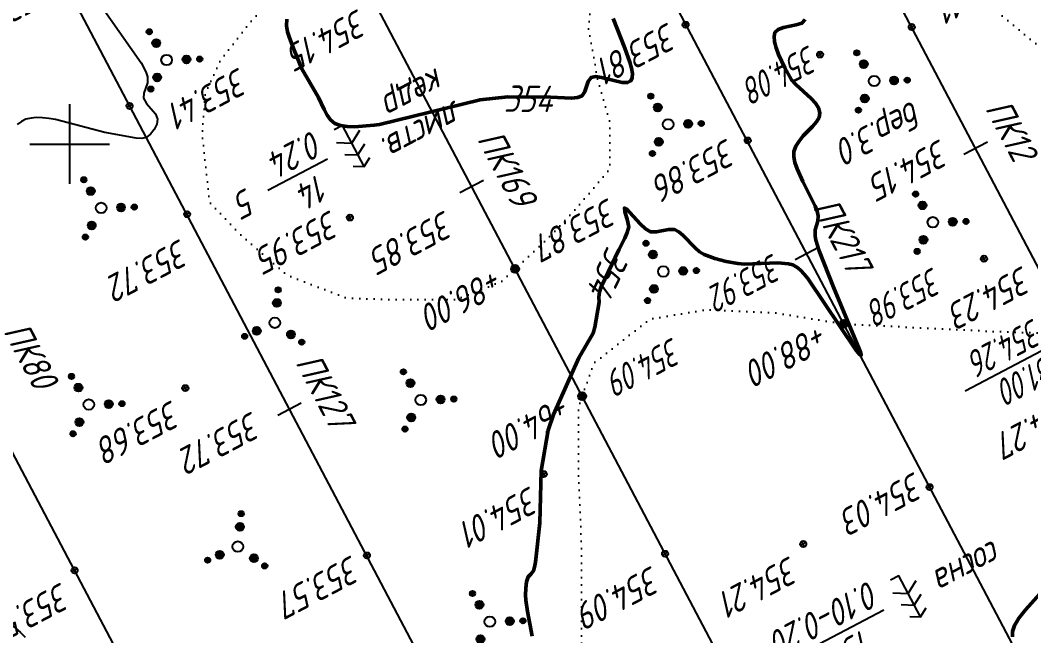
# Model space of a CAD drawing. Extents: x 1516777 to 1518423, y 2190420 to 2191479.
# Drawn here: x 1516992.5 to 1517145.1, y 2191125.7 to 2191218.7 of the extents above; entities that cross this region are included whole.
import ezdxf
from ezdxf.enums import TextEntityAlignment as Align

# ---------------------------------------------------------------- set-up
doc = ezdxf.new("R2010")
doc.units = 0
doc.linetypes.add('ИИDot', pattern=[1, 0, -1])
for name, color, linetype, lineweight in [('ИИ_ГЕОПУНКТ_025', 7, 'Continuous', 25), ('ИИ_ГЕОСЕТКА_025', 3, 'Continuous', 25), ('ИИ_КОНТУР_025', 7, 'ИИDot', 25), ('ИИ_ОТМЕТКА_025', 7, 'Continuous', 25), ('ИИ_ПИКЕТАЖ_025', 7, 'Continuous', 25), ('ИИ_РАЗМЕР_025', 7, 'Continuous', 25), ('ИИ_РЕЛЬЕФ_025', 34, 'Continuous', 25), ('ИИ_РЕЛЬЕФ_050', 34, 'Continuous', 50), ('ИИ_ТЕКСТ_025', 7, 'Continuous', 25), ('ИИ_ТРАССА_ТРУБ_025', 7, 'Continuous', 25), ('ИИ_УГОДЬЯ_025', 7, 'Continuous', 25)]:
    doc.layers.add(name, color=color, linetype=linetype, lineweight=lineweight)
doc.styles.add('VNIPISIMPLEXCUR', font='simplex.shx', dxfattribs={"width": 0.8, "oblique": 15})
doc.dimstyles.new('ИИ-2000-м-dm$2', dxfattribs={"dimscale": 2, "dimtxt": 2.5, "dimasz": 2.5, "dimexe": 1.25, "dimexo": 0, "dimgap": 1, "dimtad": 2, "dimtoh": 1, "dimzin": 1, "dimdsep": 46, "dimtxsty": 'VNIPISIMPLEXCUR', "dimcen": 2.5, "dimaunit": 1, "dimazin": 0, "dimtfac": 1, "dimtmove": 1, "dimatfit": 2, "dimfxl": 1, "dimarcsym": 0})

# ---------------------------------------------------------------- blocks, each defined once
blk = doc.blocks.new('PICKET')
at = {"color": 0, "linetype": 'Continuous', "lineweight": 25}
for p, q in [((-0.2299999999999898, 0), (0.2299999999999898, 0)), ((0, 0.2299999999999898), (0, -0.2299999999999898))]:
    blk.add_line(p, q, dxfattribs=at)
blk.add_circle((0, 0), 0.23, dxfattribs=at)
at = {"color": 0, "linetype": 'Continuous', "style": 'VNIPISIMPLEXCUR', "oblique": 15, "width": 0.8}
blk.add_attdef('OTMETKA', (1.25, 0.3000000000000114), '', height=2, dxfattribs=at)
at = {"color": 8, "linetype": 'Continuous', "style": 'VNIPISIMPLEXCUR', "oblique": 15, "width": 0.8, "flags": 1}
blk.add_attdef('NOMER', (1.25, -2.699999999999989), '', height=2, dxfattribs=at)
blk = doc.blocks.new('ИИ053952')
at = {"linetype": 'Continuous', "lineweight": 25}
h = blk.add_hatch(color=0, dxfattribs=at)
edge = h.paths.add_edge_path()
edge.add_arc((-1.308630616908658, 2.130137532763825), 0.2, 0, 360)
h = blk.add_hatch(color=0, dxfattribs=at)
edge = h.paths.add_edge_path()
edge.add_arc((-0.7851783701452177, 1.278082519658284), 0.3, 0, 360)
h = blk.add_hatch(color=0, dxfattribs=at)
edge = h.paths.add_edge_path()
edge.add_arc((1.499441115229502, 0.04094315521868452), 0.3, 0, 360)
h = blk.add_hatch(color=0, dxfattribs=at)
edge = h.paths.add_edge_path()
edge.add_arc((2.49906852538254, 0.06823859203112193), 0.2, 0, 360)
h = blk.add_hatch(color=0, dxfattribs=at)
edge = h.paths.add_edge_path()
edge.add_arc((-0.7142627450842838, -1.319025674876968), 0.3, 0, 360)
h = blk.add_hatch(color=0, dxfattribs=at)
edge = h.paths.add_edge_path()
edge.add_arc((-1.190437908473882, -2.198376124794947), 0.2, 0, 360)
at = {"color": 0, "linetype": 'Continuous', "lineweight": 25}
for centre, radius in [((-1.308630616908658, 2.130137532763825), 0.2), ((-0.7851783701452177, 1.278082519658284), 0.3), ((0, 0), 0.4), ((1.499441115229502, 0.04094315521868452), 0.3), ((2.49906852538254, 0.06823859203112193), 0.2), ((-0.7142627450842838, -1.319025674876968), 0.3), ((-1.190437908473882, -2.198376124794947), 0.2)]:
    blk.add_circle(centre, radius, dxfattribs=at)
blk = doc.blocks.new('ИИ053672А')
at = {"color": 0, "linetype": 'Continuous'}
for points in [[(0.6999999999999886, 3.095854811567278), (0, 3.5), (-0.6999999999999886, 3.095854811567278)], [(0, 3.5), (0, 0), (0.6999999999999886, 0)], [(0.8499999999999943, 2.009252271188814), (0, 2.5), (-0.8499999999999943, 2.009252271188814)], [(1, 0.9226497308103774), (0, 1.5), (-1, 0.9226497308103774)]]:
    blk.add_lwpolyline(points, dxfattribs=at)
at = {"color": 0, "linetype": 'Continuous', "style": 'VNIPISIMPLEXCUR', "oblique": 15, "width": 0.8}
blk.add_attdef('RACE1', text='', height=2, dxfattribs=at).set_placement((-2, 2.25), align=Align.RIGHT)
blk.add_attdef('HEIGHT', (2, 2.25), '', height=2, dxfattribs=at)
blk.add_attdef('DISTANCE', text='', height=2, dxfattribs=at).set_placement((8.5, 1.75), align=Align.MIDDLE_LEFT)
blk.add_attdef('RACE2', text='', height=2, dxfattribs=at).set_placement((-2, 1.25), align=Align.TOP_RIGHT)
blk.add_attdef('THICKNESS', text='', height=2, dxfattribs=at).set_placement((2, 1.25), align=Align.TOP_LEFT)
blk = doc.blocks.new('ИИ050052Р')
at = {"linetype": 'Continuous', "lineweight": 25}
h = blk.add_hatch(color=0, dxfattribs=at)
edge = h.paths.add_edge_path()
edge.add_arc((0, 0), 0.15, 0, 360)
at = {"color": 0, "linetype": 'Continuous', "lineweight": 25}
for radius in [0.75, 0.15]:
    blk.add_circle((0, 0), radius, dxfattribs=at)
at = {"color": 0, "linetype": 'Continuous', "style": 'VNIPISIMPLEXCUR', "oblique": 15, "width": 0.8}
for tag, p in [('CENTRE', (1.449999999999999, 0.6999999999999993)), ('HEIGHT', (1.449999999999999, -2.699999999999999))]:
    blk.add_attdef(tag, p, '', height=2, dxfattribs=at)
for tag, p in [('NUMBER', (-2, -1)), ('STATIONING', (-2, -4.399999999999999)), ('ALPHA', (-2, -7.799999999999999))]:
    blk.add_attdef(tag, text='', height=2, dxfattribs=at).set_placement(p, align=Align.RIGHT)
at = {"color": 253, "linetype": 'Continuous', "style": 'VNIPISIMPLEXCUR', "oblique": 15, "width": 0.8, "flags": 1}
blk.add_attdef('NOTE', text='', height=1.6, dxfattribs=at).set_placement((-2, -10.8), align=Align.RIGHT)
blk = doc.blocks.new('ИИ15001')
at = {"color": 0, "linetype": 'Continuous', "lineweight": 25}
blk.add_lwpolyline([(0, 1), (0, -1)], dxfattribs=at)
at = {"color": 0, "linetype": 'Continuous', "lineweight": 25, "style": 'VNIPISIMPLEXCUR', "oblique": 15, "width": 0.8}
blk.add_attdef('STATIONING', text='', height=2, dxfattribs=at).set_placement((0, 2), align=Align.CENTER)
at = {"color": 7, "linetype": 'Continuous', "lineweight": 25, "style": 'VNIPISIMPLEXCUR', "oblique": 15, "width": 0.8}
blk.add_attdef('HEIGHT', text='', height=2, dxfattribs=at).set_placement((0, -2), align=Align.TOP_CENTER)
blk = doc.blocks.new('ИИ15002')
at = {"linetype": 'Continuous', "lineweight": 25}
h = blk.add_hatch(color=0, dxfattribs=at)
edge = h.paths.add_edge_path()
edge.add_arc((0, 0), 0.3, 0, 360)
at = {"color": 0, "linetype": 'Continuous', "lineweight": 25}
blk.add_circle((0, 0), 0.3, dxfattribs=at)
at = {"color": 0, "linetype": 'Continuous', "style": 'VNIPISIMPLEXCUR', "oblique": 15, "width": 0.8}
blk.add_attdef('STATIONING', (1, 1.3), '', height=2, rotation=90, dxfattribs=at)
at = {"color": 7, "linetype": 'Continuous', "style": 'VNIPISIMPLEXCUR', "oblique": 15, "width": 0.8}
blk.add_attdef('HEIGHT', text='', height=2, dxfattribs=at).set_placement((0, -1.3), align=Align.TOP_CENTER)
blk = doc.blocks.new('ИИ05012')
at = {"color": 0, "linetype": 'Continuous', "lineweight": 25, "flags": 128}
for points in [[(0, 3), (0, -3)], [(-3, 0), (3, 0)]]:
    blk.add_lwpolyline(points, dxfattribs=at)
blk = doc.blocks.new('*D37')
at = {"layer": 'Defpoints', "color": 0, "transparency": 16777216}
for p in [(1516997.989117689, 2191462.818703343), (1518374.712982949, 2191103.606966416), (1517445.628366238, 2190623.90094925), (1517459.225933273, 2190587.383062673), (1517312.459169507, 2190543.969234263)]:
    blk.add_point(p, dxfattribs=at)
at = {"layer": 'ИИ_РАЗМЕР_025', "color": 0, "lineweight": -2, "transparency": 16777216}
for p, q in [((1517451.907036027, 2190631.639775507), (1517459.401615177, 2190635.588219115)), ((1517448.197307658, 2190623.461034629), (1517451.907036027, 2190631.639775507))]:
    blk.add_line(p, q, dxfattribs=at)
blk.add_arc((1517445.242116811, 2190613.924593856), 9.983829704201575, 50.89385693901729, 94.67139351845833, dxfattribs=at)
at = {"layer": 'ИИ_РАЗМЕР_025', "color": 0, "transparency": 16777216}
for points in [[(1517444.615323773, 2190623.235151891), (1517444.242725695, 2190624.515366111), (1517440.588382073, 2190622.757464767)], [(1517452.055120985, 2190622.094429455), (1517451.023893696, 2190621.249238318), (1517454.075080751, 2190618.578152021)]]:
    blk.add_solid(points, dxfattribs=at)
at = {"layer": 'ИИ_РАЗМЕР_025', "color": 0, "transparency": 16777216, "insert": (1517457.495017702, 2190631.192871004), "char_height": 4, "attachment_point": 5, "rotation": 207.7820525492964, "style": 'VNIPISIMPLEXCUR'}
blk.add_mtext('90%%d', dxfattribs=at)
blk = doc.blocks.new('*D41')
at = {"layer": 'Defpoints', "color": 0, "transparency": 16777216}
for p in [(1516997.989117689, 2191462.818703344), (1517637.120000001, 2190760.280000001), (1517426.97725757, 2190659.787019481), (1517400.060000001, 2190635.390000002), (1517459.225933274, 2190587.383062673)]:
    blk.add_point(p, dxfattribs=at)
at = {"layer": 'ИИ_РАЗМЕР_025', "color": 0, "lineweight": -2, "transparency": 16777216}
for p, q in [((1517435.444876214, 2190666.613791598), (1517442.939455364, 2190670.562235205)), ((1517429.662762871, 2190659.327133873), (1517435.444876214, 2190666.613791598))]:
    blk.add_line(p, q, dxfattribs=at)
blk.add_arc((1517426.573453644, 2190649.358047016), 10.43678706616949, 49.87737842475941, 95.68736587672011, dxfattribs=at)
at = {"layer": 'ИИ_РАЗМЕР_025', "color": 0, "transparency": 16777216}
for points in [[(1517425.731131447, 2190659.105028199), (1517425.347197743, 2190660.38188868), (1517421.708583151, 2190658.591657327)], [(1517433.818530038, 2190657.756716947), (1517432.779842502, 2190656.920710978), (1517435.807204177, 2190654.222651353)]]:
    blk.add_solid(points, dxfattribs=at)
at = {"layer": 'ИИ_РАЗМЕР_025', "color": 0, "transparency": 16777216, "insert": (1517441.03285789, 2190666.166887095), "char_height": 4, "attachment_point": 5, "rotation": 207.7820525492964, "style": 'VNIPISIMPLEXCUR'}
blk.add_mtext('90%%d', dxfattribs=at)
blk = doc.blocks.new('*D60')
at = {"layer": 'Defpoints', "color": 0, "transparency": 16777216}
for p in [(1516865.230252395, 2191392.858784392), (1517280.222034422, 2190589.822203819), (1517301.190000001, 2190586.890000002), (1517251.660000001, 2190560.750000001), (1517312.459169507, 2190543.969234264)]:
    blk.add_point(p, dxfattribs=at)
at = {"layer": 'ИИ_РАЗМЕР_025', "color": 0, "lineweight": -2, "transparency": 16777216}
for p, q in [((1517270.290098899, 2190593.090684559), (1517259.154851602, 2190587.224191574)), ((1517278.662324076, 2190586.431266201), (1517270.290098899, 2190593.090684559))]:
    blk.add_line(p, q, dxfattribs=at)
blk.add_arc((1517292.314569828, 2190582.205894515), 14.29117139924752, 133.8715581521918, 191.7338368034849, dxfattribs=at)
at = {"layer": 'ИИ_РАЗМЕР_025', "color": 0, "transparency": 16777216}
for points in [[(1517282.019933694, 2190593.048858519), (1517282.800383108, 2190591.967805103), (1517285.653318652, 2190594.849680053)], [(1517278.949380926, 2190579.525153406), (1517277.694704548, 2190579.073971664), (1517279.675587963, 2190575.535533401)]]:
    blk.add_solid(points, dxfattribs=at)
at = {"layer": 'ИИ_РАЗМЕР_025', "color": 0, "transparency": 16777216, "insert": (1517265.856005862, 2190586.933163364), "char_height": 4, "attachment_point": 5, "rotation": 207.7820525492964, "style": 'VNIPISIMPLEXCUR'}
blk.add_mtext("90°2'", dxfattribs=at)

msp = doc.modelspace()

# ---------------------------------------------------------------- linework, layer by layer
at = {"layer": 'ИИ_КОНТУР_025', "flags": 128}
for points in [[(1517032.899356789, 2191225.399566966), (1517031.497394479, 2191223.206827775), (1517026.902899057, 2191217.927121337), (1517022.767872657, 2191212.647407237), (1517020.470624945, 2191207.597256583), (1517020.011175403, 2191201.399334666), (1517021.147819208, 2191191.209866364), (1517025.972039402, 2191186.15970805), (1517032.863763056, 2191180.191341917), (1517041.823009649, 2191176.748051113), (1517048.714733303, 2191176.518502989), (1517058.36317369, 2191176.518502989), (1517065.254897343, 2191179.273134101), (1517071.916896226, 2191185.471048356), (1517076.511391649, 2191190.291650887), (1517081.565317133, 2191196.260017019), (1517081.565317133, 2191203.376146752), (1517079.727538444, 2191209.803624454), (1517078.349189817, 2191217.378858096), (1517079.038364131, 2191226.10185534), (1517081.105867591, 2191232.52932538), (1517080.416693278, 2191237.120379787), (1517078.578914589, 2191242.400086225), (1517076.281666877, 2191245.154717337), (1517074.237976029, 2191252.019815717), (1517073.285046324, 2191255.035373585), (1517071.61, 2191258.94), (1517068.240235395, 2191266.912417072), (1517069.849373286, 2191272.701020794), (1517074.455848759, 2191282.660940972), (1517073.536949674, 2191291.383938215), (1517072.388325819, 2191297.122748563), (1517069.631628565, 2191305.845745807), (1517065.956051707, 2191312.732327417), (1517061.361556285, 2191319.159797457), (1517055.159006945, 2191321.225768875), (1517052.17258492, 2191320.766664967), (1517047.348364727, 2191317.552929947), (1517043.672787869, 2191310.666355998), (1517038.159393362, 2191305.386641898), (1517031.497394479, 2191303.550226264), (1517026.673174286, 2191299.647831551), (1517025.065100888, 2191292.531701817), (1517027.59207337, 2191287.481543502), (1517032.186568793, 2191280.594969553), (1517033.335192648, 2191273.249284035), (1517027.651104851, 2191267.892702547), (1517026.080398445, 2191263.330923678), (1517026.669145466, 2191259.348226084), (1517028.158439578, 2191255.333462287), (1517034.5669262, 2191239.42197928), (1517035.700171473, 2191235.219695582), (1517032.899356788, 2191225.399566965)], [(1517163.955793899, 2191212.219749806), (1517161.637694801, 2191212.542964105), (1517152.531531882, 2191212.309646743), (1517146.227259252, 2191214.87613006), (1517139.455998414, 2191220.475731418), (1517139.22251405, 2191225.14207099), (1517144.125841535, 2191231.908259156), (1517150.79404978, 2191237.204668813)], [(1517049.753545102, 2191022.887867223), (1517050.437292861, 2191024.942089587), (1517053.581178721, 2191035.550997012), (1517055.262347054, 2191053.444364651), (1517058.182362588, 2191070.860205235), (1517064.204899496, 2191078.519518931), (1517071.21, 2191087.75), (1517073.745026742, 2191095.038601332), (1517075.66324304, 2191103.690053318), (1517076.830703821, 2191112.089463016), (1517077.297692029, 2191123.988625477), (1517077.297692029, 2191139.154215679), (1517076.830703821, 2191149.65347397), (1517076.830703821, 2191160.386049624), (1517079.165605902, 2191166.918920428), (1517087.620891709, 2191173.57904898), (1517096.026601536, 2191174.978953149), (1517106.533709599, 2191174.512318426), (1517116.818443286, 2191172.842500503), (1517139.455998414, 2191171.712510086), (1517152.99850061, 2191171.245883024), (1517160.937222229, 2191172.179144809), (1517173.779251853, 2191171.712510086), (1517176.752576581, 2191171.288069357), (1517184.955462937, 2191175.362548955), (1517198.578133276, 2191192.333813576), (1517208.17378268, 2191205.150502185)]]:
    msp.add_lwpolyline(points, dxfattribs=at)
at = {"layer": 'ИИ_ПИКЕТАЖ_025', "color": 34, "elevation": 354.26}
msp.add_lwpolyline([(1517151.583074929, 2191171.294653622), (1517135.229238392, 2191162.678799411)], dxfattribs=at)
at = {"layer": 'ИИ_РЕЛЬЕФ_025', "elevation": 353.5}
for points in [[(1517004.489619929, 2191221.22852746), (1517010.801020554, 2191212.250017513), (1517011.227271479, 2191211.487306458), (1517011.550562087, 2191210.776945439), (1517011.751587318, 2191210.128750088), (1517011.749994405, 2191209.225370508), (1517011.210434889, 2191207.692531004), (1517011.1659775, 2191206.94925), (1517011.591288099, 2191206.131923418), (1517012.98049259, 2191204.552578313), (1517013.288459925, 2191203.779141327), (1517013.153758196, 2191203.007595084), (1517012.773162887, 2191202.202828514), (1517012.223826922, 2191201.492239471), (1517011.582903226, 2191201.003225807), (1517010.8902364, 2191200.830990528), (1517010.060263419, 2191200.868403165), (1517005.310560965, 2191201.736617293), (1516997.855487611, 2191203.699853045), (1516996.86089008, 2191203.870752157), (1516995.910300644, 2191203.973174307), (1516995.012520918, 2191203.993424104), (1516994.176352524, 2191203.917806154), (1516993.410597079, 2191203.732625064), (1516992.724056202, 2191203.424185446), (1516992.080096644, 2191202.944840341)], [(1516990.392615098, 2191128.138536643), (1516992.58439907, 2191126.216531521), (1516993.28001414, 2191125.518478716)]]:
    msp.add_lwpolyline(points, dxfattribs=at)
at = {"layer": 'ИИ_РЕЛЬЕФ_050', "elevation": 354}
for points in [[(1517032.791044567, 2191218.847377458), (1517032.736433464, 2191217.865313365), (1517032.910860716, 2191216.944401705), (1517033.18064513, 2191216.018772372), (1517033.902259449, 2191214.15850724), (1517035.049697176, 2191211.364892946), (1517037.601858267, 2191207.021198913), (1517038.425942666, 2191205.209106135), (1517038.876883328, 2191204.364667478), (1517039.405620918, 2191203.643444284), (1517040.051053898, 2191203.107044287), (1517040.902161231, 2191202.775778153), (1517041.920113514, 2191202.623892416), (1517043.020922766, 2191202.603236283), (1517045.980612547, 2191202.847137582), (1517046.788860502, 2191202.970164031), (1517061.968262814, 2191206.676848178), (1517066.14567139, 2191207.115964091), (1517072.612377934, 2191207.060556532), (1517075.7817139, 2191206.912092807), (1517076.670525212, 2191207.014064322), (1517077.370748262, 2191207.286427686), (1517077.769983524, 2191207.934691817), (1517078.306979529, 2191209.461838725), (1517078.72821171, 2191210.059755236), (1517079.398357493, 2191210.187776935), (1517080.305642325, 2191210.068877055), (1517083.408529823, 2191209.303567774), (1517084.222569558, 2191209.269901407), (1517084.752847695, 2191209.525773375), (1517084.953174549, 2191209.995518398), (1517084.974129662, 2191210.646650596), (1517084.844034889, 2191211.450529887), (1517084.591212084, 2191212.378516194), (1517083.83066979, 2191214.492249529), (1517082.083010372, 2191218.948836841)], [(1517111.058694469, 2191218.80927487), (1517110.56840291, 2191218.242249464), (1517109.681033557, 2191217.98654642), (1517107.76424764, 2191217.604147055), (1517106.982590357, 2191217.310797775), (1517106.483929713, 2191216.838246791), (1517106.352496772, 2191216.221016087), (1517106.426548977, 2191215.433048788), (1517106.666593646, 2191214.520420638), (1517107.033138097, 2191213.529207383), (1517107.987755623, 2191211.495328538), (1517108.974460108, 2191209.700018213), (1517109.653334668, 2191208.985206621), (1517111.985433432, 2191206.876137604), (1517112.627801195, 2191206.166158778), (1517113.085924618, 2191205.44332984), (1517113.289756645, 2191204.702027468), (1517113.161201111, 2191204.017957116), (1517112.753378769, 2191203.335610338), (1517112.153602662, 2191202.64751082), (1517110.73215543, 2191201.222689036), (1517110.153770733, 2191200.449759946), (1517109.670124821, 2191199.66053855), (1517109.331372097, 2191198.859051202), (1517109.339449182, 2191198.064590061), (1517109.514476693, 2191197.195905206), (1517109.822650261, 2191196.271914696), (1517110.703218101, 2191194.333688934), (1517112.574714293, 2191190.625964027), (1517112.868387969, 2191189.844539509), (1517113.024772761, 2191189.159153785), (1517112.986783304, 2191188.34014936), (1517112.555887601, 2191187.045363796), (1517112.562894743, 2191186.075698326), (1517112.685494478, 2191185.486756093), (1517113.173053238, 2191183.898506943), (1517115.334269008, 2191178.389906337), (1517119.222411101, 2191169.099582483), (1517119.401705391, 2191168.575412926), (1517119.49341338, 2191168.220103806), (1517119.487432706, 2191168.051994041), (1517119.238314475, 2191168.20290286), (1517118.764723476, 2191168.81605031), (1517111.437258321, 2191179.680040415), (1517110.902629538, 2191180.345980589), (1517110.39821026, 2191180.897618283), (1517109.929664771, 2191181.313521783), (1517109.197047763, 2191181.743043007), (1517108.538517185, 2191181.892246417), (1517106.948082488, 2191182.036413499), (1517101.881750904, 2191181.863644442), (1517100.909100027, 2191181.948759068), (1517099.147341253, 2191182.266702418), (1517097.420116999, 2191182.724150514), (1517096.595550842, 2191183.011289252), (1517095.810932945, 2191183.340624672), (1517095.076701518, 2191183.714596937), (1517094.452922247, 2191184.318850663), (1517092.606450934, 2191186.256784948), (1517091.974509719, 2191186.754821174), (1517091.32197331, 2191187.084053349), (1517090.433534125, 2191187.076812801), (1517088.614336025, 2191186.752578293), (1517087.718856277, 2191186.731113065), (1517086.969386413, 2191187.178000206), (1517086.162924173, 2191187.929740281), (1517084.101910332, 2191190.203541275), (1517083.767805722, 2191190.364156244), (1517083.822641132, 2191189.766146006), (1517084.159392103, 2191188.632268476), (1517084.40891963, 2191187.4896505), (1517084.200480776, 2191186.635503774), (1517083.807166257, 2191185.76283111), (1517082.909611821, 2191184.00637022), (1517080.252675449, 2191178.4435699), (1517079.983427689, 2191177.674208123), (1517079.912280441, 2191176.861857455), (1517079.940263034, 2191176.118092233), (1517079.295509313, 2191172.338740209), (1517079.024603215, 2191171.454356203), (1517076.876795563, 2191167.714415178), (1517073.033617133, 2191159.169375317), (1517072.252167942, 2191156.801836235), (1517071.191929446, 2191150.634851398), (1517070.982999605, 2191142.811979411), (1517070.334452982, 2191136.837171958), (1517070.192037554, 2191136.09272919), (1517070.024124058, 2191135.53500986), (1517069.612729206, 2191135.041739644), (1517069.227040272, 2191134.655321457), (1517068.991836089, 2191133.900518305), (1517068.86478714, 2191132.951320709), (1517068.833045821, 2191131.873183604), (1517068.875625619, 2191131.118252411), (1517069.123435578, 2191129.388344075), (1517069.814235929, 2191125.66447226)], [(1517142.333676022, 2191125.606711007), (1517142.368318224, 2191126.366993053), (1517142.668215107, 2191127.279818435), (1517142.95908038, 2191127.81066935), (1517143.336545629, 2191128.39020986), (1517144.315441587, 2191129.675212251), (1517146.918254024, 2191132.607870576)]]:
    msp.add_lwpolyline(points, dxfattribs=at)
at = {"layer": 'ИИ_ТРАССА_ТРУБ_025', "color": 34}
msp.add_lwpolyline([(1517460.163862831, 2190499.797387948), (1517423.843517109, 2190568.743972878), (1517459.225933273, 2190587.383062672), (1516997.989117689, 2191462.818703343)], dxfattribs=at)
at = {"layer": 'ИИ_ТРАССА_ТРУБ_025', "color": 4}
for points in [[(1518356.054384463, 2191139.029917545), (1518326.78, 2191123.61), (1518126.36, 2191018.02), (1517878.75, 2190887.57), (1517637.12, 2190760.28), (1517400.06, 2190635.39), (1517285.1, 2190853.45), (1517160.06, 2191090.88), (1517083.07, 2191237.03), (1516971.454696505, 2191448.835863468)], [(1517433.621501464, 2190485.815147318), (1517383.3, 2190581.34), (1516936.033383912, 2191430.169899785)], [(1517106.614200305, 2191020.603603046), (1516994.33, 2191233.74), (1516900.654465046, 2191411.526276318)], [(1518374.712982948, 2191103.606966415), (1517312.459169506, 2190543.969234263), (1516865.230252395, 2191392.858784392)]]:
    msp.add_lwpolyline(points, dxfattribs=at)
at = {"layer": 'ИИ_УГОДЬЯ_025'}
for points in [[(1517038.941938884, 2191197.728418553), (1517029.941355638, 2191192.986551843)], [(1517122.924238494, 2191129.618740844), (1517101.616565512, 2191118.393007753)]]:
    msp.add_lwpolyline(points, dxfattribs=at)

# ---------------------------------------------------------------- block references
at = {"layer": 'ИИ_ГЕОПУНКТ_025'}
ref = msp.add_blockref('ИИ050052Р', (1516994.33, 2191233.74, 353.45), dxfattribs=dict(at, xscale=2, yscale=2, zscale=2, rotation=207.7819444444445))
ref.add_attrib('NUMBER', 'Т.50709', dxfattribs={"layer": '0', "color": 0, "linetype": 'Continuous', "height": 3.999999999999998, "rotation": 207.7819444471985, "style": 'VNIPISIMPLEXCUR', "oblique": 14.99999999999995, "width": 0.8000000000000008}).set_placement((1517010.907959892, 2191241.359624775), align=Align.RIGHT)
ref.add_attrib('CENTRE', '353.81', (1516996.325872319, 2191225.433989815), dxfattribs={"layer": '0', "color": 0, "linetype": 'Continuous', "height": 3.999999999999998, "rotation": 207.7819444471985, "style": 'VNIPISIMPLEXCUR', "oblique": 14.99999999999995, "width": 0.8000000000000008})
ref.add_attrib('HEIGHT', '353.45', (1516993.308576933, 2191230.86910404), dxfattribs={"layer": '0', "color": 0, "linetype": 'Continuous', "height": 3.999999999999998, "rotation": 207.7819444471985, "style": 'VNIPISIMPLEXCUR', "oblique": 14.99999999999995, "width": 0.8000000000000008})
ref.add_attrib('STATIONING', 'ПК127+83.41', dxfattribs={"layer": '0', "color": 0, "linetype": 'Continuous', "height": 3.999999999999998, "rotation": 207.7819444471985, "style": 'VNIPISIMPLEXCUR', "oblique": 14.99999999999995, "width": 0.8000000000000008}).set_placement((1516997.249543827, 2191240.855752493), align=Align.RIGHT)
at = {"layer": 'ИИ_ГЕОСЕТКА_025', "xscale": 2, "yscale": 2, "zscale": 2}
msp.add_blockref('ИИ05012', (1517000, 2191200), dxfattribs=at)
at = {"layer": 'ИИ_ОТМЕТКА_025'}
ref = msp.add_blockref('PICKET', (1517127.150084055, 2191217.668902805, 354.11), dxfattribs=dict(at, xscale=2, yscale=2, zscale=2, rotation=207.7819444444445))
ref.add_attrib('OTMETKA', '354.11', (1517141.193896036, 2191227.323351999, 354.11), dxfattribs={"layer": '0', "color": 0, "linetype": 'Continuous', "height": 3.999999999999998, "rotation": 207.7819444471985, "style": 'VNIPISIMPLEXCUR', "oblique": 14.99999999999995, "width": 0.8000000000000008})
at = {"layer": 'ИИ_ОТМЕТКА_025', "xscale": 2, "yscale": 2, "zscale": 2, "rotation": 207.7819444444445}
for p, values in [((1517045.605219605, 2191222.222677782, 354.15), {'OTMETKA': '354.15'}), ((1517017.4699, 2191163.14, 353.68), {'OTMETKA': '353.68'}), ((1517071.57310375, 2191150.15747754, 354.01), {'OTMETKA': '354.01'}), ((1517110.76060143, 2191139.60023378, 354.21), {'OTMETKA': '354.21'}), ((1517089.91263424, 2191138.135341567, 354.09), {'OTMETKA': '354.09'}), ((1517000.752213811, 2191135.62323352, 353.57), {'OTMETKA': '353.57'})]:
    msp.add_blockref('PICKET', p, dxfattribs=at).add_auto_attribs(values)
at = {"layer": 'ИИ_ОТМЕТКА_025'}
ref = msp.add_blockref('PICKET', (1517093, 2191218.010000001, 353.81), dxfattribs=dict(at, xscale=2, yscale=2, zscale=2, rotation=207.7819444444445))
ref.add_attrib('OTMETKA', '353.81', (1517090.457402313, 2191218.487227667, -350.15), dxfattribs={"layer": '0', "color": 0, "linetype": 'Continuous', "height": 4, "rotation": 207.7819444471985, "style": 'VNIPISIMPLEXCUR', "oblique": 15, "width": 0.8})
ref = msp.add_blockref('PICKET', (1517113.31264368, 2191213.51232308, 354.08), dxfattribs=dict(at, xscale=2, yscale=2, zscale=2, rotation=207.7819444444445))
ref.add_attrib('OTMETKA', '354.08', (1517111.703589479, 2191215.051866162, 354.08), dxfattribs={"layer": '0', "color": 0, "linetype": 'Continuous', "height": 4, "rotation": 207.7819444471985, "style": 'VNIPISIMPLEXCUR', "oblique": 15, "width": 0.7})
ref = msp.add_blockref('PICKET', (1517009.06, 2191205.75, 353.41), dxfattribs=dict(at, xscale=2, yscale=2, zscale=2, rotation=207.7819444444445))
ref.add_attrib('OTMETKA', '353.41', (1517025.682226282, 2191211.679463675, -348.09), dxfattribs={"layer": '0', "color": 0, "linetype": 'Continuous', "height": 4, "rotation": 207.7819444471985, "style": 'VNIPISIMPLEXCUR', "oblique": 15, "width": 0.8})
ref = msp.add_blockref('PICKET', (1517102.39, 2191200.550000001, 353.86), dxfattribs=dict(at, xscale=2, yscale=2, zscale=2, rotation=207.7819444444445))
ref.add_attrib('OTMETKA', '353.86', (1517099.38199508, 2191200.982685857, -350.1), dxfattribs={"layer": '0', "color": 0, "linetype": 'Continuous', "height": 4, "rotation": 207.7819444471985, "style": 'VNIPISIMPLEXCUR', "oblique": 15, "width": 0.8})
ref = msp.add_blockref('PICKET', (1517017.75, 2191189.4, 353.72), dxfattribs=dict(at, xscale=2, yscale=2, zscale=2, rotation=207.7819444444445))
ref.add_attrib('OTMETKA', '353.72', (1517016.78646763, 2191185.803402517, -347.78), dxfattribs={"layer": '0', "color": 0, "linetype": 'Continuous', "height": 4, "rotation": 207.7819444471985, "style": 'VNIPISIMPLEXCUR', "oblique": 15, "width": 0.8})
ref = msp.add_blockref('PICKET', (1517042.32, 2191188.89, 353.95), dxfattribs=dict(at, xscale=2, yscale=2, zscale=2, rotation=207.7819444444445))
ref.add_attrib('OTMETKA', '353.95', (1517039.488909773, 2191190.147850312, 353.95), dxfattribs={"layer": '0', "color": 0, "linetype": 'Continuous', "height": 4, "rotation": 207.7819444471985, "style": 'VNIPISIMPLEXCUR', "oblique": 15, "width": 0.8})
ref = msp.add_blockref('PICKET', (1517138.05441684, 2191182.68408355, 354.23), dxfattribs=dict(at, xscale=2, yscale=2, zscale=2, rotation=207.7819444444445))
ref.add_attrib('OTMETKA', '354.23', (1517143.985686142, 2191181.728034187, 354.23), dxfattribs={"layer": '0', "color": 0, "linetype": 'Continuous', "height": 4, "rotation": 207.7819444471985, "style": 'VNIPISIMPLEXCUR', "oblique": 15, "width": 0.8})
ref = msp.add_blockref('PICKET', (1517147.89363102, 2191162.70149875, 354.27), dxfattribs=dict(at, xscale=2, yscale=2, zscale=2, rotation=207.7819444444445))
ref.add_attrib('OTMETKA', '354.27', (1517151.138620442, 2191162.122959958, 354.27), dxfattribs={"layer": '0', "color": 0, "linetype": 'Continuous', "height": 4, "rotation": 207.7819444471985, "style": 'VNIPISIMPLEXCUR', "oblique": 15, "width": 0.8})
ref = msp.add_blockref('PICKET', (1517129.84, 2191148.2, 354.03), dxfattribs=dict(at, xscale=2, yscale=2, zscale=2, rotation=207.7819444444445))
ref.add_attrib('OTMETKA', '354.03', (1517127.665280132, 2191150.620821181, -349.9299999999999), dxfattribs={"layer": '0', "color": 0, "linetype": 'Continuous', "height": 4, "rotation": 207.7819444471985, "style": 'VNIPISIMPLEXCUR', "oblique": 15, "width": 0.8})
ref = msp.add_blockref('PICKET', (1517044.89, 2191137.88, 353.57), dxfattribs=dict(at, xscale=2, yscale=2, zscale=2, rotation=207.7819444444445))
ref.add_attrib('OTMETKA', '353.57', (1517042.649018615, 2191138.034556662, -347.9299999999999), dxfattribs={"layer": '0', "color": 0, "linetype": 'Continuous', "height": 4, "rotation": 207.7819444471985, "style": 'VNIPISIMPLEXCUR', "oblique": 15, "width": 0.8})
at = {"layer": 'ИИ_ПИКЕТАЖ_025', "color": 34}
ref = msp.add_blockref('ИИ15001', (1517136.801128939, 2191199.351048779, 354.15), dxfattribs=dict(at, xscale=2, yscale=2, zscale=2, rotation=297.7831999999999))
ref.add_attrib('STATIONING', 'ПК12', dxfattribs={"layer": '0', "color": 0, "linetype": 'Continuous', "lineweight": 25, "height": 4.000000000000001, "rotation": 297.7831999970493, "style": 'VNIPISIMPLEXCUR', "oblique": 14.99999999999995, "width": 0.8000000000000006}).set_placement((1517140.339999695, 2191201.215557769), align=Align.CENTER)
ref.add_attrib('HEIGHT', '354.15', dxfattribs={"layer": '0', "color": 7, "linetype": 'Continuous', "lineweight": 25, "height": 4.000000000000001, "rotation": 207.7819444471985, "style": 'VNIPISIMPLEXCUR', "oblique": 14.99999999999995, "width": 0.8000000000000006}).set_placement((1517127.913231021, 2191194.454780806), align=Align.TOP_CENTER)
at = {"layer": 'ИИ_ПИКЕТАЖ_025', "color": 4}
ref = msp.add_blockref('ИИ15001', (1517060.698614332, 2191193.578186374, 353.85), dxfattribs=dict(at, xscale=2, yscale=2, zscale=2, rotation=297.7856999999999))
ref.add_attrib('STATIONING', 'ПК169', dxfattribs={"layer": '0', "color": 0, "linetype": 'Continuous', "lineweight": 25, "height": 3.999999999999997, "rotation": 297.7856999988338, "style": 'VNIPISIMPLEXCUR', "oblique": 14.99999999999995, "width": 0.8000000000000009}).set_placement((1517064.237403729, 2191195.442849774), align=Align.CENTER)
ref.add_attrib('HEIGHT', '353.85', dxfattribs={"layer": '0', "color": 7, "linetype": 'Continuous', "lineweight": 25, "height": 4, "rotation": 207.7819444471985, "style": 'VNIPISIMPLEXCUR', "oblique": 14.99999999999986, "width": 0.8}).set_placement((1517052.831276528, 2191183.523110515), align=Align.TOP_CENTER)
ref = msp.add_blockref('ИИ15002', (1517067.255517573, 2191181.13438818, 353.87), dxfattribs=dict(at, xscale=2, yscale=2, zscale=2, rotation=117.7857045659345))
ref.add_attrib('STATIONING', '+86.00', (1517064.289268851, 2191181.43717779), dxfattribs={"layer": '0', "color": 0, "linetype": 'Continuous', "height": 3.999999999999997, "rotation": 207.7857045659345, "style": 'VNIPISIMPLEXCUR', "oblique": 14.99999999999995, "width": 0.8000000000000003})
ref.add_attrib('HEIGHT', '353.87', dxfattribs={"layer": '0', "color": 7, "linetype": 'Continuous', "height": 3.999999999999997, "rotation": 207.7819444444445, "style": 'VNIPISIMPLEXCUR', "oblique": 15.00000000000011, "width": 0.8000000000000003}).set_placement((1517077.589281992, 2191185.426561594), align=Align.TOP_CENTER)
ref = msp.add_blockref('ИИ15001', (1517111.306894345, 2191183.427946367, 353.92), dxfattribs=dict(at, xscale=2, yscale=2, zscale=2, rotation=297.7796999999999))
ref.add_attrib('STATIONING', 'ПК217', dxfattribs={"layer": '0', "color": 0, "linetype": 'Continuous', "lineweight": 25, "height": 3.999999999999998, "rotation": 297.7797000025672, "style": 'VNIPISIMPLEXCUR', "oblique": 14.99999999999986, "width": 0.8000000000000007}).set_placement((1517114.84587899, 2191185.292239177), align=Align.CENTER)
ref.add_attrib('HEIGHT', '353.92', dxfattribs={"layer": '0', "color": 7, "linetype": 'Continuous', "lineweight": 25, "height": 4, "rotation": 207.7819444471985, "style": 'VNIPISIMPLEXCUR', "oblique": 14.99999999999986, "width": 0.7}).set_placement((1517103.190976954, 2191177.440374468), align=Align.TOP_CENTER)
ref = msp.add_blockref('ИИ15002', (1517116.884923536, 2191172.839182034, 353.98), dxfattribs=dict(at, xscale=2, yscale=2, zscale=2, rotation=117.7797030759345))
ref.add_attrib('STATIONING', '+88.00', (1517113.372550792, 2191173.019730399), dxfattribs={"layer": '0', "color": 0, "linetype": 'Continuous', "height": 4, "rotation": 207.7797030759345, "style": 'VNIPISIMPLEXCUR', "oblique": 14.99999999999986, "width": 0.7999999999999998})
ref.add_attrib('HEIGHT', '353.98', dxfattribs={"layer": '0', "color": 7, "linetype": 'Continuous', "height": 3.999999999999999, "rotation": 207.7819444444445, "style": 'VNIPISIMPLEXCUR', "oblique": 14.99999999999995, "width": 0.7}).set_placement((1517127.268424665, 2191175.308098713), align=Align.TOP_CENTER)
at = {"layer": 'ИИ_ПИКЕТАЖ_025', "color": 34}
ref = msp.add_blockref('ИИ15002', (1517151.583074929, 2191171.294653622, 354.26), dxfattribs=dict(at, xscale=2, yscale=2, zscale=2, rotation=117.7730593759345))
ref.add_attrib('STATIONING', '+31.00', (1517149.187259671, 2191169.078931644, 6.039999999999964), dxfattribs={"layer": '0', "color": 0, "linetype": 'Continuous', "height": 3.999999999999997, "rotation": 207.7819444444445, "style": 'VNIPISIMPLEXCUR', "oblique": 14.99999999999986, "width": 0.7})
ref.add_attrib('HEIGHT', '354.26', dxfattribs={"layer": '0', "color": 7, "linetype": 'Continuous', "height": 3.999999999999997, "rotation": 207.7819444444445, "style": 'VNIPISIMPLEXCUR', "oblique": 14.99999999999995, "width": 0.7}).set_placement((1517142.452383928, 2191167.590000295, 6.039999999999964), align=Align.TOP_CENTER)
at = {"layer": 'ИИ_ПИКЕТАЖ_025', "color": 4}
ref = msp.add_blockref('ИИ15001', (1516985.984313085, 2191163.654329287, 353.52), dxfattribs=dict(at, xscale=2, yscale=2, zscale=2, rotation=297.7821))
ref.add_attrib('STATIONING', 'ПК80', dxfattribs={"layer": '0', "color": 0, "linetype": 'Continuous', "lineweight": 25, "height": 4.000000000000001, "rotation": 297.7820999898579, "style": 'VNIPISIMPLEXCUR', "oblique": 15.00000000000003, "width": 0.7999999999999998}).set_placement((1516992.312581705, 2191167.196975417), align=Align.CENTER)
ref.add_attrib('HEIGHT', '353.52', dxfattribs={"layer": '0', "color": 7, "linetype": 'Continuous', "lineweight": 25, "height": 4.000000000000001, "rotation": 207.7819444471985, "style": 'VNIPISIMPLEXCUR', "oblique": 14.99999999999986, "width": 0.7999999999999998}).set_placement((1516977.013253498, 2191156.405517698), align=Align.TOP_CENTER)
ref = msp.add_blockref('ИИ15002', (1517077.379370296, 2191161.921174889, 354.09), dxfattribs=dict(at, xscale=2, yscale=2, zscale=2, rotation=117.7857048359345))
ref.add_attrib('STATIONING', '+64.00', (1517074.529888944, 2191162.161368188), dxfattribs={"layer": '0', "color": 0, "linetype": 'Continuous', "height": 4, "rotation": 207.7857048359345, "style": 'VNIPISIMPLEXCUR', "oblique": 14.99999999999995, "width": 0.8})
ref.add_attrib('HEIGHT', '354.09', dxfattribs={"layer": '0', "color": 7, "linetype": 'Continuous', "height": 4.000000000000002, "rotation": 207.7819444444445, "style": 'VNIPISIMPLEXCUR', "oblique": 15.00000000000011, "width": 0.7}).set_placement((1517087.973462444, 2191164.718300385), align=Align.TOP_CENTER)
ref = msp.add_blockref('ИИ15001', (1517033.206827382, 2191159.944515937, 353.72), dxfattribs=dict(at, xscale=2, yscale=2, zscale=2, rotation=297.7810999999999))
ref.add_attrib('STATIONING', 'ПК127', dxfattribs={"layer": '0', "color": 0, "linetype": 'Continuous', "lineweight": 25, "height": 3.999999999999999, "rotation": 297.7810999946261, "style": 'VNIPISIMPLEXCUR', "oblique": 15.00000000000003, "width": 0.8000000000000004}).set_placement((1517036.745766473, 2191161.80889522), align=Align.CENTER)
ref.add_attrib('HEIGHT', '353.72', dxfattribs={"layer": '0', "color": 7, "linetype": 'Continuous', "lineweight": 25, "height": 4, "rotation": 207.7819444471985, "style": 'VNIPISIMPLEXCUR', "oblique": 14.99999999999986, "width": 0.8}).set_placement((1517023.898051457, 2191153.254321714), align=Align.TOP_CENTER)
at = {"layer": 'ИИ_УГОДЬЯ_025', "xscale": 2, "yscale": 2, "zscale": 2}
for p in [(1517014.648968482, 2191212.693082249), (1517121.472440924, 2191209.516606306), (1517090.371274024, 2191202.972089776), (1517004.761287167, 2191190.351297397), (1517130.340110398, 2191188.186750125), (1517089.639149208, 2191180.749419427), (1517002.906390921, 2191160.656378028), (1517053.01838435, 2191161.350489918), (1517063.451301272, 2191127.874020161)]:
    msp.add_blockref('ИИ053952', p, dxfattribs=at)
at = {"layer": 'ИИ_УГОДЬЯ_025'}
ref = msp.add_blockref('ИИ053672А', (1517041.188616734, 2191202.788247481), dxfattribs=dict(at, xscale=2, yscale=2, zscale=2, rotation=207.7819444444445))
ref.add_attrib('RACE1', 'листв.', dxfattribs={"layer": '0', "color": 0, "linetype": 'Continuous', "height": 4, "rotation": 207.7819444471985, "style": 'VNIPISIMPLEXCUR', "oblique": 15, "width": 0.8}).set_placement((1517046.825013718, 2191200.671403357), align=Align.RIGHT)
ref.add_attrib('RACE2', 'кедр', dxfattribs={"layer": '0', "color": 0, "linetype": 'Continuous', "height": 4, "rotation": 207.7819444471985, "style": 'VNIPISIMPLEXCUR', "oblique": 15, "width": 0.8}).set_placement((1517049.036009342, 2191203.693296208), align=Align.TOP_RIGHT)
ref.add_attrib('HEIGHT', '14', (1517037.814992661, 2191195.646903182), dxfattribs={"layer": '0', "color": 0, "linetype": 'Continuous', "height": 4, "rotation": 207.7819444471985, "style": 'VNIPISIMPLEXCUR', "oblique": 15, "width": 0.8})
ref.add_attrib('THICKNESS', '0.24', dxfattribs={"layer": '0', "color": 0, "linetype": 'Continuous', "height": 4, "rotation": 207.7819444471985, "style": 'VNIPISIMPLEXCUR', "oblique": 15, "width": 0.8}).set_placement((1517038.814974773, 2191198.711996282), align=Align.TOP_LEFT)
ref.add_attrib('DISTANCE', '5', dxfattribs={"layer": '0', "color": 0, "linetype": 'Continuous', "height": 4, "rotation": 207.7819444471985, "style": 'VNIPISIMPLEXCUR', "oblique": 15, "width": 0.8}).set_placement((1517027.77961989, 2191191.767866197), align=Align.MIDDLE_LEFT)
at = {"layer": 'ИИ_УГОДЬЯ_025', "xscale": 2, "yscale": 2, "zscale": 2, "rotation": 322.6487255277736}
for p in [(1517030.990020205, 2191173.012347162), (1517025.402504769, 2191139.209978256)]:
    msp.add_blockref('ИИ053952', p, dxfattribs=at)
at = {"layer": 'ИИ_УГОДЬЯ_025'}
ref = msp.add_blockref('ИИ053672А', (1517125.192411525, 2191134.794855894), dxfattribs=dict(at, xscale=2, yscale=2, zscale=2, rotation=207.7819444444445))
ref.add_attrib('RACE1', 'сосна', dxfattribs={"layer": '0', "color": 0, "linetype": 'Continuous', "height": 4, "rotation": 207.7819444471985, "style": 'VNIPISIMPLEXCUR', "oblique": 15, "width": 0.8}).set_placement((1517130.378931437, 2191135.479000362), align=Align.RIGHT)
ref.add_attrib('HEIGHT', '15-18', (1517120.027841385, 2191126.924018228), dxfattribs={"layer": '0', "color": 0, "linetype": 'Continuous', "height": 4, "rotation": 207.7819444471985, "style": 'VNIPISIMPLEXCUR', "oblique": 15, "width": 0.8})
ref.add_attrib('THICKNESS', '0.10-0.20', dxfattribs={"layer": '0', "color": 0, "linetype": 'Continuous', "height": 4, "rotation": 207.7819444471985, "style": 'VNIPISIMPLEXCUR', "oblique": 15, "width": 0.8}).set_placement((1517122.818769563, 2191130.718604696), align=Align.TOP_LEFT)
ref.add_attrib('DISTANCE', '5-7', dxfattribs={"layer": '0', "color": 0, "linetype": 'Continuous', "height": 4, "rotation": 207.7819444471985, "style": 'VNIPISIMPLEXCUR', "oblique": 15, "width": 0.8}).set_placement((1517099.07153075, 2191116.906961444), align=Align.MIDDLE_LEFT)

# ---------------------------------------------------------------- texts
at = {"layer": 'ИИ_РЕЛЬЕФ_025', "style": 'VNIPISIMPLEXCUR', "oblique": 15, "width": 0.8}
for rotation, p in [(359.5090945290862, (1517069.194609371, 2191206.838975688, 354)), (244.4696602781831, (1517081.447394145, 2191180.617923887, 354))]:
    msp.add_text('354', height=4, rotation=rotation, dxfattribs=at).set_placement(p, align=Align.MIDDLE)
at = {"layer": 'ИИ_ТЕКСТ_025', "style": 'VNIPISIMPLEXCUR', "oblique": 15, "width": 0.8}
msp.add_text('бер.3.0', height=4, rotation=207.7819444444445, dxfattribs=at).set_placement((1517127.417674822, 2191206.682186468))

# ---------------------------------------------------------------- dimensions: what is measured, and where the dimension line sits
at = {"layer": 'ИИ_РАЗМЕР_025'}
for base, line2, picture, middle in [((1517445.628366238, 2190623.90094925), ((1518374.712982948, 2191103.606966415), (1517312.459169506, 2190543.969234263)), '*D37', (1517457.495017702, 2190631.192871005)), ((1517426.97725757, 2190659.787019481), ((1517637.12, 2190760.28), (1517400.06, 2190635.39)), '*D41', (1517441.03285789, 2190666.166887095))]:
    dim = msp.add_angular_dim_2l(base=base, line1=((1517459.225933273, 2190587.383062672), (1516997.989117689, 2191462.818703343)), line2=line2, text='90%%d', dimstyle='ИИ-2000-м-dm$2', override={"dimtxt": 2, "dimasz": 2, "dimgap": 0.5, "dimzin": 0}, dxfattribs=at)
    dim.commit()
    dim.dimension.update_dxf_attribs({"geometry": picture, "text_midpoint": middle, "dimtype": 162})
dim = msp.add_angular_dim_2l(base=(1517280.222034422, 2190589.822203819), line1=((1517251.66, 2190560.75), (1517301.19, 2190586.89)), line2=((1517312.459169506, 2190543.969234263), (1516865.230252395, 2191392.858784392)), dimstyle='ИИ-2000-м-dm$2', override={"dimtxt": 2, "dimasz": 2, "dimgap": 0.5, "dimzin": 0}, dxfattribs=at)
dim.commit()
dim.dimension.update_dxf_attribs({"geometry": '*D60', "text_midpoint": (1517265.856005862, 2190586.933163364), "dimtype": 162})

doc.saveas('drawing.dxf')
